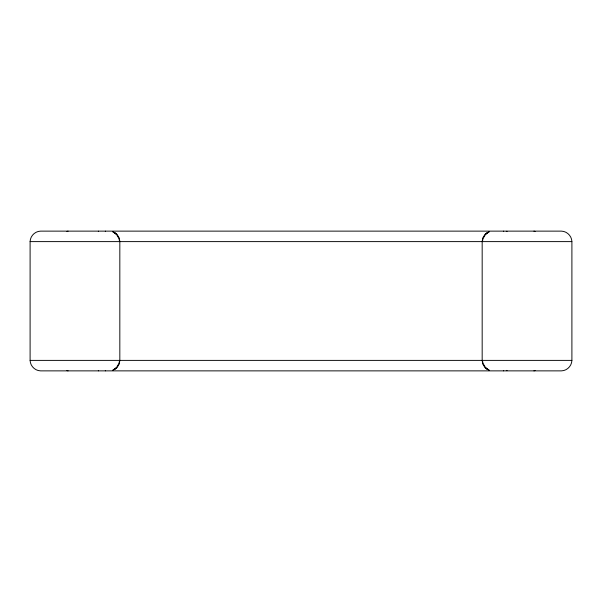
<?xml version="1.0" encoding="UTF-8"?>
<svg xmlns="http://www.w3.org/2000/svg" width="602" height="602" viewBox="0 0 602 602"><rect width="100%" height="100%" fill="white"/><g stroke="black" fill="none" stroke-linecap="round" stroke-linejoin="round"><path stroke-width="0.9" d="M119.828 360.387L119.828 241.613M482.172 360.387L482.172 241.613M119.535 360.402C119.301 364.496 116.931 368.567 113.025 370.132M482.465 241.598C482.699 237.504 485.069 233.433 488.974 231.868M30.1 241.613C30.266 236.014 34.984 231.243 40.612 231.13L561.41 231.13C567.024 231.251 571.734 236.022 571.9 241.613L571.9 360.387C571.734 365.986 567.016 370.757 561.388 370.87L40.59 370.87C34.976 370.749 30.266 365.978 30.1 360.387L30.1 241.613L571.87 241.613M119.851 360.523L119.113 364.248L116.78 367.799L113.229 370.132M482.149 241.477L482.887 237.752L485.22 234.201L488.771 231.868M117.112 366.377L117.992 364.955M484.008 237.045L484.888 235.623M116.239 367.799L112.913 370.132M485.761 234.201L489.087 231.868M114.869 369.161L116.517 367.799M485.483 234.201L487.131 232.839M66.89 231.477L68.086 231.13M535.11 370.523L533.914 370.87M30.13 360.387L571.87 360.387M533.914 231.13L535.11 231.477M68.086 370.87L66.89 370.523M482.465 360.402C482.699 364.496 485.069 368.567 488.974 370.132M113.025 231.868C116.931 233.433 119.301 237.504 119.535 241.598M112.913 231.868L116.239 234.201M489.087 370.132L485.761 367.799M488.771 370.132L485.22 367.799L482.887 364.248L482.149 360.523M113.229 231.868L116.78 234.201L119.113 237.752L119.851 241.477M485.483 367.799L487.131 369.161M114.869 232.839L116.517 234.201M484.008 364.955L484.888 366.377M117.112 235.623L117.992 237.045M503.618 231.13L503.618 231.537M503.618 370.463L503.618 370.87M105.373 231.13L105.373 231.537M105.373 370.463L105.373 370.87M98.382 231.13L98.382 231.537M98.382 370.463L98.382 370.87M507.08 370.674A10.783 3.258 88.8 0 1 506.29 370.365M506.274 231.469A10.783 3.544 -90 0 1 507.08 231.341"/></g></svg>
